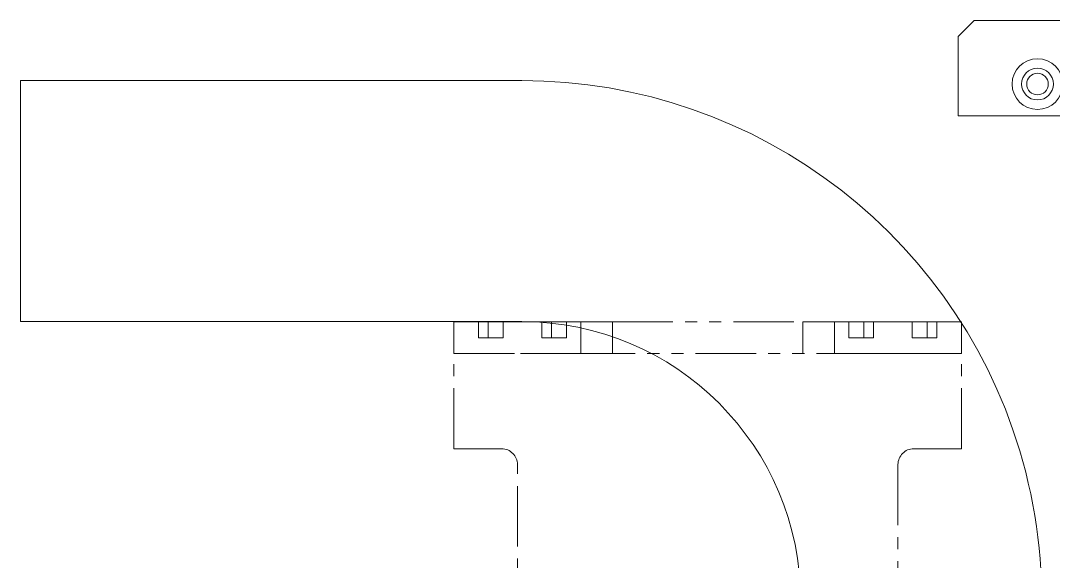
# Model space of a CAD drawing. Extents: x 500 to 100500, y -14500 to 21140.
# Drawn here: x 8504.8 to 8830.5, y -1921.2 to -1750.7 of the extents above; entities that cross this region are included whole.
import ezdxf

# ---------------------------------------------------------------- set-up
doc = ezdxf.new("R2010")
doc.units = 0
doc.linetypes.add('PHANTOM', pattern=[12.7, 6.35, -1.27, 1.27, -1.27, 1.27, -1.27])
doc.linetypes.add('SLD-Solid', pattern=[0])
doc.layers.get('0').update_dxf_attribs({"linetype": 'CONTINUOUS'})
doc.layers.add('D', color=7, linetype='CONTINUOUS')
doc.layers.add('M06SMMF-001B', color=7, linetype='CONTINUOUS')
doc.layers.add('MODEL', color=7, linetype='SLD-Solid', lineweight=15)

# ---------------------------------------------------------------- blocks, each defined once
blk = doc.blocks.new('KZXCVASDF123')
at = {"color": 7, "linetype": 'Continuous', "lineweight": 18}
for p, q in [((-56408.22, -65889.57, 21.36), (-56566.22, -65889.57, 21.36)), ((-56566.22, -65965.57, 21.36), (-56566.22, -65889.57, 21.36)), ((-56408.22, -65965.57, 21.36), (-56566.22, -65965.57, 21.36))]:
    blk.add_line(p, q, dxfattribs=at)
for radius, start in [(164, 298.5921), (88, 270)]:
    blk.add_arc((-56408.22, -66053.57, 21.36), radius, start, 90, dxfattribs=at)
blk = doc.blocks.new('KA$C03f0ad08')
at = {"layer": 'MODEL', "color": 4}
for p, q in [((333, 1287.6), (228, 1287.6)), ((338, 1282.6), (333, 1287.6)), ((338, 1257.6), (338, 1282.6)), ((188, 1257.6), (338, 1257.6))]:
    blk.add_line(p, q, dxfattribs=at)
for radius in [8, 5, 3.4]:
    blk.add_circle((313, 1267.6), radius, dxfattribs=at)
blk = doc.blocks.new('KA$C100bd9fb')
at = {"color": 60, "linetype": 'PHANTOM', "lineweight": 18, "ltscale": 3}
for p, q in [((0, 517, 21.36), (0, 507, 21.36)), ((0, 517, 21.36), (7.71, 517, 21.36)), ((7.71, 512, 21.36), (7.71, 517, 21.36)), ((10.75, 517, 21.36), (7.71, 517, 21.36)), ((10.75, 512, 21.36), (10.75, 517, 21.36)), ((15.5, 517, 21.36), (10.75, 517, 21.36)), ((15.5, 512, 21.36), (15.5, 517, 21.36)), ((15.5, 517, 21.36), (27.71, 517, 21.36)), ((27.71, 512, 21.36), (27.71, 517, 21.36)), ((30.75, 517, 21.36), (27.71, 517, 21.36)), ((30.75, 512, 21.36), (30.75, 517, 21.36)), ((35.5, 517, 21.36), (30.75, 517, 21.36)), ((35.5, 512, 21.36), (35.5, 517, 21.36)), ((35.5, 517, 21.36), (40, 517, 21.36)), ((40, 507, 21.36), (40, 517, 21.36)), ((50, 517, 21.36), (40, 517, 21.36)), ((50, 507, 21.36), (50, 517, 21.36)), ((110, 517, 21.36), (50, 517, 21.36)), ((110, 507, 21.36), (110, 517, 21.36)), ((120, 517, 21.36), (110, 517, 21.36)), ((120, 507, 21.36), (120, 517, 21.36)), ((120, 517, 21.36), (124.5, 517, 21.36)), ((124.5, 512, 21.36), (124.5, 517, 21.36)), ((129.25, 517, 21.36), (124.5, 517, 21.36)), ((129.25, 517, 21.36), (129.25, 512, 21.36)), ((132.29, 517, 21.36), (129.25, 517, 21.36)), ((132.29, 517, 21.36), (132.29, 512, 21.36)), ((132.29, 517, 21.36), (144.5, 517, 21.36)), ((144.5, 512, 21.36), (144.5, 517, 21.36)), ((149.25, 517, 21.36), (144.5, 517, 21.36)), ((149.25, 517, 21.36), (149.25, 512, 21.36)), ((152.29, 517, 21.36), (149.25, 517, 21.36)), ((152.29, 517, 21.36), (152.29, 512, 21.36)), ((152.29, 517, 21.36), (160, 517, 21.36)), ((160, 517, 21.36), (160, 507, 21.36)), ((15.5, 512, 21.36), (7.71, 512, 21.36)), ((35.5, 512, 21.36), (27.71, 512, 21.36)), ((132.29, 512, 21.36), (124.5, 512, 21.36)), ((152.29, 512, 21.36), (144.5, 512, 21.36)), ((0, 477, 21.36), (0, 507, 21.36)), ((160, 507, 21.36), (0, 507, 21.36)), ((0, 507, 21.36), (40, 507, 21.36)), ((120, 507, 21.36), (160, 507, 21.36)), ((160, 477, 21.36), (160, 507, 21.36)), ((0, 477, 21.36), (15, 477, 21.36)), ((160, 477, 21.36), (145, 477, 21.36)), ((20, 472, 21.36), (20, 370, 21.36)), ((140, 370, 21.36), (140, 472, 21.36))]:
    blk.add_line(p, q, dxfattribs=at)
for centre, start, end in [((15, 472, 21.36), 0, 90), ((145, 472, 21.36), 90, 180)]:
    blk.add_arc(centre, 5, start, end, dxfattribs=at)

msp = doc.modelspace()

# ---------------------------------------------------------------- block references
at = {"layer": 'D', "color": 1}
msp.add_blockref('KZXCVASDF123', (65071.07, 64119.97, -31.83), dxfattribs=at)
at = {"layer": 'D', "color": 0, "xscale": -1}
msp.add_blockref('KA$C100bd9fb', (8801.5, -2362.7, -31.83), dxfattribs=at)
at = {"layer": 'M06SMMF-001B', "xscale": -1}
msp.add_blockref('KA$C03f0ad08', (9138.5, -3038.3, -10.47), dxfattribs=at)

doc.saveas('drawing.dxf')
